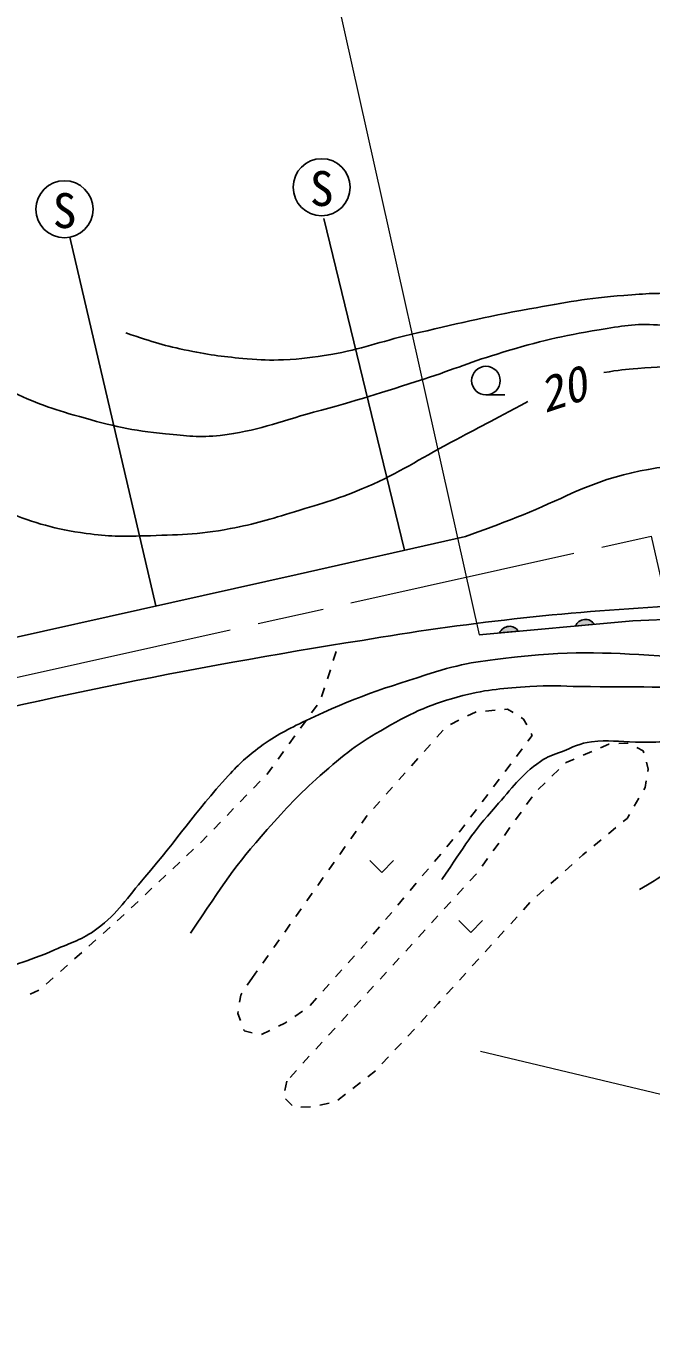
# Model space of a CAD drawing. Units: millimetres, scale not verified. Extents: x 40000 to 680000, y 20000 to 380000.
# Drawn here: x 482858 to 515705, y 259449 to 327597 of the extents above; entities that cross this region are included whole.
import ezdxf
from ezdxf.enums import TextEntityAlignment as Align

# ---------------------------------------------------------------- set-up
doc = ezdxf.new("R2010")
doc.units = ezdxf.units.MM
doc.header["$LTSCALE"] = 1000
doc.linetypes.add('CHAIN', pattern=[18.5, 12, -1.5, 3.5, -1.5])
for name, color, linetype, lineweight in [('M-BGD', 7, 'Continuous', 25), ('M-BMK', 2, 'CHAIN', 13), ('M-BMK-HTXT', 7, 'Continuous', 13), ('M-STR-HTXT', 7, 'Continuous', 13), ('M-STR-STRC', 7, 'Continuous', 25)]:
    doc.layers.add(name, color=color, linetype=linetype, lineweight=lineweight)
doc.styles.add('ＭＳ ゴシック', font='')
doc.styles.get('ＭＳ ゴシック').set_extended_font_data('MS Gothic')

msp = doc.modelspace()

# ---------------------------------------------------------------- hatches: boundary and pattern name
at = {"layer": 'M-BGD'}
for points in [[(508741, 295799, 0.6), (507745, 295709)], [(512725, 296160, 0.6), (511729, 296069)]]:
    msp.add_hatch(color=256, dxfattribs=at).paths.add_polyline_path(points)

# ---------------------------------------------------------------- linework, layer by layer
for p, q in [((507028, 308215), (508028, 308215)), ((519485, 296541), (514754, 296344)), ((514754, 296344), (506672, 295611)), ((499007, 294252), (499161, 294727)), ((498699, 293300), (498853, 293776)), ((498391, 292349), (498545, 292824)), ((497870, 291506), (498164, 291910)), ((508165, 291703), (508004, 291689)), ((508453, 291524), (508165, 291703)), ((497281, 290698), (497575, 291102)), ((505610, 291126), (505162, 290904)), ((506476, 291553), (506059, 291347)), ((506510, 291556), (506476, 291553)), ((507506, 291645), (507008, 291600)), ((509010, 291177), (508877, 291260)), ((509169, 290873), (509010, 291177)), ((504776, 290601), (504445, 290226)), ((509238, 290019), (509461, 290314)), ((509461, 290314), (509400, 290429)), ((496692, 289889), (496987, 290293)), ((504113, 289852), (503781, 289478)), ((513492, 289868), (513048, 289675)), ((513508, 289869), (513492, 289868)), ((514468, 289924), (514007, 289898)), ((514502, 289907), (514468, 289924)), ((515294, 289511), (514949, 289684)), ((496104, 289081), (496398, 289485)), ((503450, 289104), (503118, 288730)), ((508636, 289221), (508937, 289620)), ((511671, 289079), (511239, 288892)), ((512589, 289477), (512130, 289278)), ((515325, 289401), (515294, 289511)), ((495513, 288274), (495530, 288292)), ((495530, 288292), (495810, 288676)), ((502786, 288356), (502455, 287981)), ((508033, 288422), (508334, 288822)), ((510859, 288524), (510499, 288177)), ((511239, 288892), (511218, 288871)), ((515557, 288554), (515457, 288919)), ((515537, 288434), (515557, 288554)), ((494817, 287556), (495165, 287915)), ((502123, 287607), (501791, 287233)), ((507431, 287624), (507732, 288023)), ((510139, 287830), (509779, 287483)), ((515388, 287578), (515451, 287942)), ((494121, 286838), (494469, 287197)), ((506828, 286826), (507130, 287225)), ((509461, 287099), (509168, 286694)), ((514820, 286600), (515071, 287032)), ((515323, 287465), (515388, 287578)), ((493426, 286119), (493773, 286479)), ((501460, 286859), (501128, 286485)), ((506226, 286028), (506527, 286427)), ((508875, 286289), (508583, 285884)), ((492730, 285401), (493078, 285760)), ((500740, 286048), (500500, 285708)), ((500796, 286111), (500740, 286048)), ((505706, 285339), (505925, 285629)), ((514247, 285796), (514450, 285963)), ((514450, 285963), (514569, 286168)), ((492066, 284716), (492382, 285042)), ((500212, 285300), (499923, 284892)), ((505618, 285234), (505706, 285339)), ((508290, 285478), (507997, 285073)), ((513474, 285161), (513860, 285478)), ((491303, 284000), (491668, 284342)), ((492033, 284684), (492066, 284716)), ((499634, 284484), (499346, 284075)), ((504974, 284469), (505296, 284852)), ((507704, 284668), (507411, 284262)), ((512122, 284048), (512316, 284208)), ((512702, 284525), (513088, 284843)), ((490574, 283316), (490939, 283658)), ((499057, 283667), (498768, 283259)), ((500927, 283747), (501552, 283122)), ((502177, 283747), (501552, 283122)), ((504330, 283704), (504652, 284087)), ((507119, 283857), (506826, 283452)), ((511191, 283215), (511564, 283549)), ((511936, 283882), (512122, 284048)), ((489845, 282632), (490210, 282974)), ((498479, 282851), (498191, 282442)), ((503686, 282939), (504008, 283322)), ((506528, 283051), (506191, 282682)), ((510446, 282548), (510819, 282882)), ((489116, 281947), (489480, 282290)), ((503042, 282174), (503364, 282557)), ((505853, 282313), (505515, 281944)), ((509701, 281881), (510074, 282215)), ((488386, 281263), (488751, 281605)), ((497902, 282034), (497613, 281626)), ((502398, 281409), (502720, 281792)), ((505178, 281575), (504840, 281206)), ((509003, 281168), (509339, 281537)), ((487657, 280579), (488022, 280921)), ((497325, 281218), (497036, 280809)), ((501753, 280644), (502076, 281027)), ((504503, 280837), (504165, 280468)), ((508330, 280428), (508666, 280798)), ((486912, 279912), (487287, 280243)), ((496747, 280401), (496459, 279993)), ((501109, 279879), (501431, 280262)), ((503828, 280100), (503490, 279731)), ((505604, 280592), (506229, 279967)), ((506854, 280592), (506229, 279967)), ((486163, 279249), (486538, 279580)), ((496170, 279585), (495881, 279177)), ((500454, 279124), (500787, 279497)), ((507657, 279688), (507993, 280058)), ((485415, 278586), (485789, 278918)), ((495593, 278768), (495304, 278360)), ((499789, 278378), (500121, 278751)), ((503152, 279362), (502814, 278993)), ((506984, 278948), (507320, 279318)), ((484666, 277924), (485040, 278255)), ((502477, 278625), (502139, 278256)), ((506311, 278209), (506647, 278579)), ((483917, 277261), (484291, 277592)), ((494770, 277606), (494489, 277193)), ((495015, 277952), (494770, 277606)), ((499123, 277631), (499456, 278004)), ((501801, 277887), (501463, 277519)), ((505638, 277469), (505974, 277839)), ((483083, 276726), (483533, 276944)), ((494141, 276684), (494083, 276304)), ((494207, 276780), (494141, 276684)), ((498458, 276885), (498791, 277258)), ((501126, 277150), (500788, 276781)), ((504965, 276729), (505301, 277099)), ((497793, 276138), (498125, 276511)), ((500450, 276413), (500112, 276044)), ((504289, 275992), (504519, 276238)), ((504519, 276238), (504629, 276359)), ((494007, 275810), (493991, 275708)), ((493991, 275708), (494131, 275337)), ((496984, 275554), (497396, 275837)), ((499775, 275675), (499437, 275307)), ((503608, 275260), (503949, 275626)), ((494306, 274869), (494329, 274807)), ((494329, 274807), (494749, 274695)), ((495228, 274608), (495679, 274823)), ((496130, 275039), (496469, 275201)), ((496469, 275201), (496572, 275271)), ((499099, 274938), (498761, 274569)), ((502927, 274528), (503267, 274894)), ((498424, 274201), (498086, 273832)), ((502245, 273796), (502586, 274162)), ((497748, 273463), (497411, 273095)), ((501564, 273064), (501905, 273430)), ((497073, 272726), (496735, 272357)), ((500827, 272393), (501222, 272700)), ((496559, 272165), (496461, 271674)), ((500037, 271780), (500432, 272087)), ((499247, 271166), (499642, 271473)), ((496489, 271224), (496849, 270876)), ((497308, 270789), (497807, 270808)), ((498299, 270891), (498787, 270999))]:
    msp.add_line(p, q, dxfattribs=at)
msp.add_lwpolyline([(505949, 300780), (497111, 298782), (473879, 293600), (462221, 290925), (452449, 289038), (447352, 288560), (439862, 287996), (437327, 287518), (432906, 286110), (424599, 282871), (420628, 281773), (415419, 280872), (409730, 280083), (405478, 279548), (391370, 278760), (383879, 278337), (376079, 278309), (367434, 278675)], dxfattribs=at)
for points in [[(508741, 295799, 0.6), (507745, 295709)], [(512725, 296160, 0.6), (511729, 296069)]]:
    msp.add_lwpolyline(points, format="xyb", close=True, dxfattribs=at)
msp.add_circle((507028, 308965), 750, dxfattribs=at)
for centre, radius, start, end in [((518523, 287735), 16828, 90.87737, 115.46983), ((488441, 352031), 54158, 288.86055, 294.95017), ((524000, 157550), 139753, 93.05912, 99.67281), ((546569, 2436), 296478, 98.93569, 104.26277)]:
    msp.add_arc(centre, radius, start, end, dxfattribs=at)
for points, knots in [([(543843, 307552), (541760, 307202), (541109, 307064), (539337, 307017), (537984, 306980), (537221, 306999), (535873, 307129), (534451, 307267), (533638, 307340), (532269, 307749), (530847, 308173), (530124, 308621), (528777, 309241), (527405, 309872), (526693, 310346), (525313, 310959), (524126, 311486), (523440, 311734), (522216, 312170), (521131, 312556), (520515, 312755), (519400, 313043), (518583, 313254), (518127, 313408), (517288, 313493), (516116, 313612), (515449, 313518), (514274, 313437), (512324, 313302), (511243, 313076), (509318, 312733), (506859, 312295), (505501, 311944), (503067, 311381), (501421, 311001), (500536, 310618), (498871, 310339), (497910, 310179), (497366, 310098), (496393, 310058), (495645, 310027), (495224, 310054), (494478, 310114), (493271, 310211), (492594, 310296), (491408, 310537), (490098, 310802), (489632, 310964), (488114, 311466)], [0, 0, 0, 0, 1, 1, 1, 2, 2, 2, 3, 3, 3, 4, 4, 4, 5, 5, 5, 6, 6, 6, 7, 7, 7, 8, 8, 8, 9, 9, 9, 10, 10, 10, 11, 11, 11, 12, 12, 12, 13, 13, 13, 14, 14, 14, 15, 15, 15, 16, 16, 16, 16]), ([(479891, 309579), (480841, 309010), (481142, 308856), (481975, 308453), (483359, 307782), (484184, 307494), (485664, 307073), (487400, 306578), (488400, 306345), (490197, 306172), (491315, 306064), (491955, 305957), (493070, 306087), (495028, 306316), (496067, 306780), (497970, 307298), (500253, 307920), (501519, 308317), (503771, 309044), (505396, 309569), (506274, 309963), (507910, 310452), (509858, 311034), (510973, 311305), (512979, 311635), (514166, 311830), (514848, 311971), (516048, 311888), (517420, 311794), (518158, 311491), (519484, 311128), (521789, 310497), (522588, 310054), (525172, 308875)], [0, 0, 0, 0, 1, 1, 1, 2, 2, 2, 3, 3, 3, 4, 4, 4, 5, 5, 5, 6, 6, 6, 7, 7, 7, 8, 8, 8, 9, 9, 9, 10, 10, 10, 11, 11, 11, 11]), ([(537399, 300365), (536941, 300559), (536470, 300782), (535901, 301047), (533794, 302027), (532763, 302866), (530720, 303975), (529232, 304783), (528430, 305300), (526890, 306003), (524329, 307171), (522905, 307871), (520244, 308791), (519238, 309138), (518670, 309345), (517625, 309551), (516622, 309749), (516027, 309682), (515007, 309607), (514310, 309556), (514053, 309526), (513232, 309382)], [0, 0, 0, 0, 1, 1, 1, 2, 2, 2, 3, 3, 3, 4, 4, 4, 5, 5, 5, 6, 6, 6, 7, 7, 7, 7]), ([(509234, 307861), (507250, 306811), (506754, 306548), (505165, 305707), (503449, 304799), (502554, 304153), (500772, 303384), (499330, 302761), (498473, 302531), (496970, 302074), (495664, 301678), (494932, 301437), (493591, 301187), (491849, 300863), (490842, 300865), (489071, 300807), (487883, 300768), (487208, 300774), (486030, 300934), (484336, 301163), (483401, 301462), (481806, 302074), (480428, 302604), (479709, 303049), (478469, 303848), (477309, 304596), (476652, 305024), (475639, 305961), (474781, 306753), (474485, 307091), (473611, 308157)], [0, 0, 0, 0, 1, 1, 1, 2, 2, 2, 3, 3, 3, 4, 4, 4, 5, 5, 5, 6, 6, 6, 7, 7, 7, 8, 8, 8, 9, 9, 9, 10, 10, 10, 10]), ([(367338, 270986), (368837, 270759), (369287, 270705), (370504, 270385), (371470, 270131), (372007, 269966), (372943, 269618), (375051, 268833), (376207, 268306), (378188, 267242), (379785, 266384), (380626, 265791), (382050, 264668), (383371, 263626), (383937, 262835), (385260, 261796), (386369, 260925), (386958, 260366), (388209, 259717), (390229, 258667), (391482, 258304), (393680, 257713), (396086, 257065), (397534, 257074), (400025, 257057), (404533, 257027), (407038, 257589), (411534, 257910), (414502, 258121), (416171, 258160), (419137, 258417), (423312, 258778), (425651, 258999), (429810, 259515), (434286, 260070), (436801, 260356), (441239, 261166), (444165, 261700), (445812, 262005), (448667, 262840), (450901, 263492), (452105, 264054), (454167, 265133), (455296, 265723), (455851, 266188), (456942, 266845), (459186, 268197), (460457, 268934), (462757, 270187), (463954, 270840), (464672, 271113), (465911, 271680), (470304, 273690), (472836, 274659), (477316, 276467), (478568, 276973), (479288, 277209), (480554, 277678), (482038, 278227), (482915, 278420), (484364, 279056), (485249, 279444), (485804, 279581), (486580, 280156), (487744, 281018), (488152, 281781), (489101, 282874), (490872, 284913), (491668, 286224), (493500, 288210), (494097, 288857), (494458, 289205), (495169, 289725), (496043, 290363), (496598, 290635), (497575, 291102), (500135, 292325), (501666, 292809), (504373, 293658), (506005, 294170), (506982, 294250), (508681, 294447), (511795, 294807), (513577, 294650), (516707, 294475), (518758, 294360), (519470, 294306), (521945, 294018)], [0, 0, 0, 0, 1, 1, 1, 2, 2, 2, 3, 3, 3, 4, 4, 4, 5, 5, 5, 6, 6, 6, 7, 7, 7, 8, 8, 8, 9, 9, 9, 10, 10, 10, 11, 11, 11, 12, 12, 12, 13, 13, 13, 14, 14, 14, 15, 15, 15, 16, 16, 16, 17, 17, 17, 18, 18, 18, 19, 19, 19, 20, 20, 20, 21, 21, 21, 22, 22, 22, 23, 23, 23, 24, 24, 24, 25, 25, 25, 26, 26, 26, 27, 27, 27, 28, 28, 28, 29, 29, 29, 29]), ([(491510, 279938), (493279, 282558), (493771, 283408), (495537, 285373), (496577, 286530), (497160, 287187), (498325, 288217), (499570, 289317), (500317, 289901), (501761, 290724), (503252, 291573), (504155, 291981), (505816, 292413), (507159, 292763), (507952, 292783), (509336, 292892), (510367, 292973), (510949, 292908), (511983, 292892), (514923, 292845), (516598, 292990), (519502, 292526), (520304, 292398), (520598, 292366), (521547, 292150)], [0, 0, 0, 0, 1, 1, 1, 2, 2, 2, 3, 3, 3, 4, 4, 4, 5, 5, 5, 6, 6, 6, 7, 7, 7, 8, 8, 8, 8]), ([(504720, 282753), (505946, 284594), (506301, 285190), (507534, 286575), (508406, 287554), (508822, 288210), (509899, 288959), (510290, 289230), (510565, 289288), (511007, 289466), (511609, 289708), (511939, 289911), (512584, 289991), (513479, 290103), (513991, 289983), (514893, 289973), (516173, 289957), (516893, 290026), (518169, 289923), (519278, 289833), (519673, 289773), (520993, 289546)], [0, 0, 0, 0, 1, 1, 1, 2, 2, 2, 3, 3, 3, 4, 4, 4, 5, 5, 5, 6, 6, 6, 7, 7, 7, 7]), ([(515102, 282225), (516288, 282943), (516653, 283221), (517749, 283633), (518247, 283820), (518515, 284005), (519044, 284056), (519318, 284082), (519436, 284090), (519749, 284062)], [0, 0, 0, 0, 1, 1, 1, 2, 2, 2, 3, 3, 3, 3])]:
    msp.add_open_spline(points, degree=3, knots=knots, dxfattribs=at)
at = {"layer": 'M-BMK'}
msp.add_line((427705, 281189), (515705, 300796), dxfattribs=at)
at = {"layer": 'M-BMK-HTXT'}
msp.add_line((515705, 300796), (519902, 282276), dxfattribs=at)
msp.add_lwpolyline([(573409, 257779), (535105, 266964), (506751, 273708)], dxfattribs=at)
at = {"layer": 'M-STR-HTXT'}
msp.add_line((496812, 339820), (506672, 295611), dxfattribs=at)
at = {"layer": 'M-STR-STRC'}
for p, q in [((502744, 300056), (498515, 317487)), ((489684, 297125), (485172, 316492))]:
    msp.add_line(p, q, dxfattribs=at)
for centre in [(498396, 319123), (484882, 317964)]:
    msp.add_circle(centre, 1500, dxfattribs=at)

# ---------------------------------------------------------------- texts
at = {"layer": 'M-BGD', "style": 'ＭＳ ゴシック', "oblique": 15}
msp.add_text('20', height=1833, rotation=18.263, dxfattribs=at).set_placement((511031, 308515), align=Align.MIDDLE_CENTER)
at = {"layer": 'M-STR-STRC', "style": 'ＭＳ ゴシック'}
for p in [(498403, 319055), (484890, 317896)]:
    msp.add_text('S', height=1833, dxfattribs=at).set_placement(p, align=Align.MIDDLE_CENTER)

doc.saveas('drawing.dxf')
